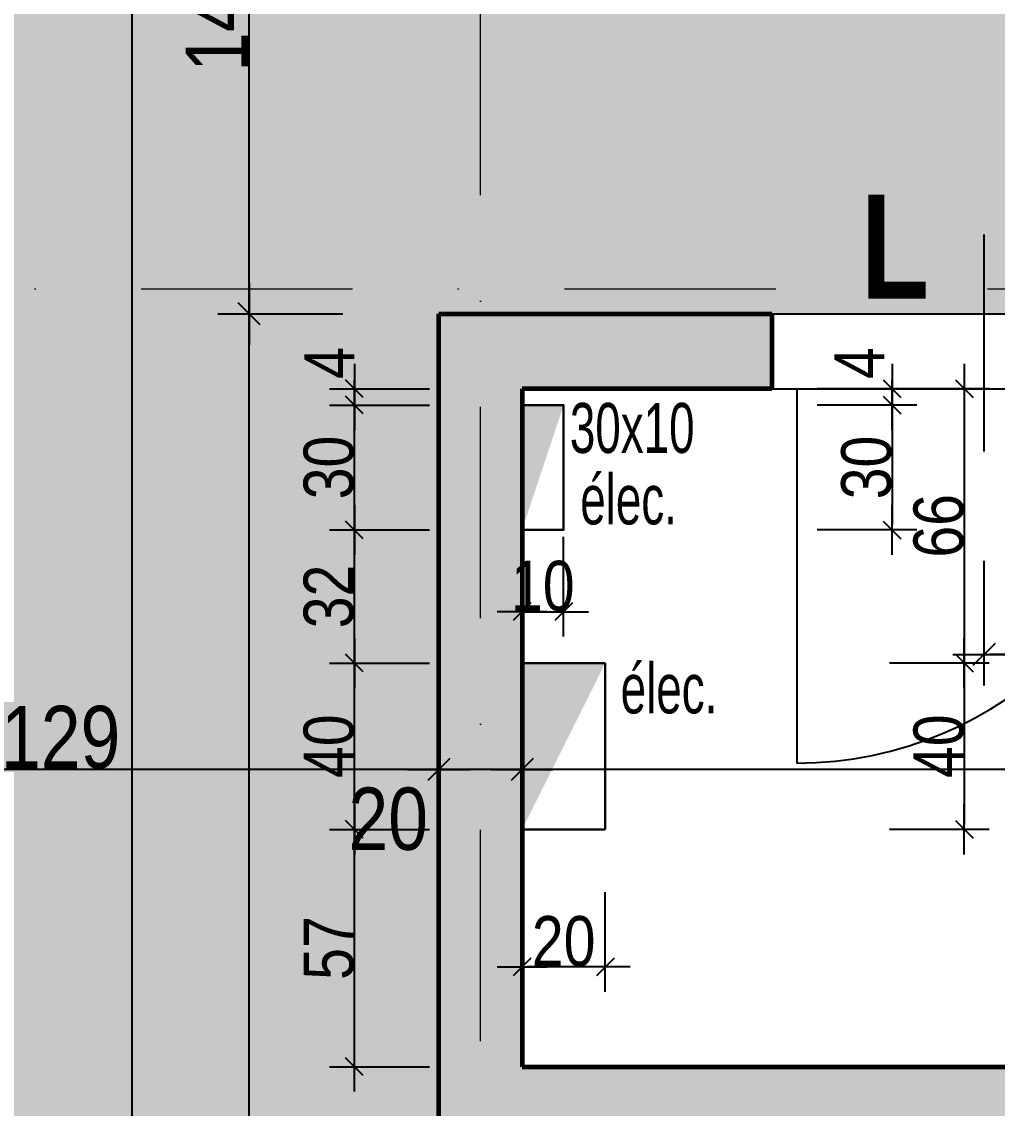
# Model space of a CAD drawing. Header units: millimetres. Extents: x 0 to 26881, y -27198 to -22998.
# Drawn here: x 20587 to 20821.4, y -24759.4 to -24498.2 of the extents above; entities that cross this region are included whole.
import ezdxf
from ezdxf.enums import TextEntityAlignment as Align

# ---------------------------------------------------------------- set-up
doc = ezdxf.new("R2010")
doc.units = ezdxf.units.MM
doc.linetypes.add('CACHEX2', pattern=[19.05, 12.7, -6.35])
doc.linetypes.add('TIRETPTX2', pattern=[50.8, 25.4, -12.7, 0, -12.7])
for name, color, linetype in [('01_cote_gen', 4, 'Continuous'), ('01_linteaux', 2, 'Continuous'), ('01_murs_sup', 2, 'CACHEX2'), ('01_poch_murs', 253, 'Continuous'), ('01_resv', 32, 'Continuous'), ('01_texte', 230, 'Continuous'), ('AA_COTES', 2, 'Continuous')]:
    doc.layers.add(name, color=color, linetype=linetype)
doc.layers.add('01_murs_coup', color=5, linetype='Continuous', lineweight=60)
doc.layers.add('01_tram_axes', color=2, linetype='TIRETPTX2', lineweight=9)
doc.styles.add('ARIAL NA', font='ARIALN.TTF')
doc.styles.add('impact', font='impact.ttf')
doc.styles.add('STYLE2', font='ARIALN.TTF')
doc.dimstyles.new('JB50', dxfattribs={"dimscale": 0.1, "dimtxt": 150, "dimasz": 15, "dimexe": 0.1, "dimexo": 0.1, "dimgap": 0.09, "dimtad": 1, "dimdec": 1, "dimdsep": 46, "dimtxsty": 'STYLE2', "dimblk1": 'BOND_G', "dimblk2": 'BOND_D', "dimsah": 1, "dimcen": 1.5, "dimdle": 0.01, "dimse1": 1, "dimse2": 1, "dimclrd": 4, "dimclre": 2, "dimclrt": 6, "dimazin": 2, "dimtfac": 2.333333, "dimtdec": 1, "dimtix": 1, "dimtmove": 2, "dimatfit": 3, "dimldrblk": 'BOND_G', "dimfxl": 1, "dimtolj": 1, "dimtzin": 0, "dimarcsym": 0})
doc.dimstyles.new('JB50res', dxfattribs={"dimscale": 0.1, "dimtxt": 120, "dimasz": 12, "dimexe": 0.1, "dimexo": 0.1, "dimgap": 0.09, "dimtad": 1, "dimdec": 1, "dimdsep": 46, "dimtxsty": 'STYLE2', "dimblk1": 'BOND_G', "dimblk2": 'BOND_D', "dimsah": 1, "dimcen": 1.5, "dimdle": 0.01, "dimse1": 1, "dimse2": 1, "dimclrd": 4, "dimclre": 2, "dimclrt": 6, "dimazin": 2, "dimtfac": 2.333333, "dimtdec": 1, "dimtix": 1, "dimtmove": 2, "dimatfit": 3, "dimldrblk": 'BOND_G', "dimfxl": 1, "dimtolj": 1, "dimtzin": 0, "dimarcsym": 0})

# ---------------------------------------------------------------- blocks, each defined once
blk = doc.blocks.new('BOND_G')
at = {"layer": 'AA_COTES', "color": 0}
for p, q in [((0, -5), (0, 15)), ((1.77, 1.77), (-1.77, -1.77)), ((5, 0), (-5, 0))]:
    blk.add_line(p, q, dxfattribs=at)
blk = doc.blocks.new('BOND_D')
at = {"layer": 'AA_COTES', "color": 0}
for p, q in [((0, 5), (0, -15)), ((-1.77, -1.77), (1.77, 1.77)), ((5, 0), (-5, 0))]:
    blk.add_line(p, q, dxfattribs=at)
blk = doc.blocks.new('*D2655')
at = {"layer": '01_cote_gen', "color": 4, "lineweight": -2, "transparency": 16777216}
blk.add_line((20930.72, -24677.93), (20708.72, -24677.93), dxfattribs=at)
at = {"layer": 'Defpoints', "color": 0, "transparency": 16777216}
for p in [(20707.22, -24677.93), (20707.22, -24713.49), (20932.22, -24713.49)]:
    blk.add_point(p, dxfattribs=at)
at = {"layer": '01_cote_gen', "color": 4, "lineweight": -2, "transparency": 16777216, "xscale": 1.5, "yscale": 1.5, "zscale": 1.5, "rotation": 180}
blk.add_blockref('BOND_D', (20707.22, -24677.93), dxfattribs=at)
at = {"layer": '01_cote_gen', "color": 4, "lineweight": -2, "transparency": 16777216, "xscale": 1.5, "yscale": 1.5, "zscale": 1.5}
blk.add_blockref('BOND_G', (20932.22, -24677.93), dxfattribs=at)
at = {"layer": '01_cote_gen', "color": 6, "transparency": 16777216, "insert": (20868.37, -24670.26), "char_height": 15, "attachment_point": 5, "style": 'STYLE2'}
blk.add_mtext('\\A1;225', dxfattribs=at)
blk = doc.blocks.new('*D2656')
at = {"layer": '01_cote_gen', "color": 4, "lineweight": -2, "transparency": 16777216}
blk.add_line((20705.72, -24677.93), (20688.72, -24677.93), dxfattribs=at)
at = {"layer": 'Defpoints', "color": 0, "transparency": 16777216}
for p in [(20687.22, -24677.93), (20687.22, -24700.62), (20707.22, -24700.62)]:
    blk.add_point(p, dxfattribs=at)
at = {"layer": '01_cote_gen', "color": 4, "lineweight": -2, "transparency": 16777216, "xscale": 1.5, "yscale": 1.5, "zscale": 1.5, "rotation": 180}
blk.add_blockref('BOND_D', (20687.22, -24677.93), dxfattribs=at)
at = {"layer": '01_cote_gen', "color": 4, "lineweight": -2, "transparency": 16777216, "xscale": 1.5, "yscale": 1.5, "zscale": 1.5}
blk.add_blockref('BOND_G', (20707.22, -24677.93), dxfattribs=at)
at = {"layer": '01_cote_gen', "color": 6, "transparency": 16777216, "insert": (20675.06, -24689.9), "char_height": 15, "attachment_point": 5, "style": 'STYLE2'}
blk.add_mtext('\\A1;20', dxfattribs=at)
blk = doc.blocks.new('*D2657')
at = {"layer": '01_cote_gen', "color": 4, "lineweight": -2, "transparency": 16777216}
blk.add_line((20685.72, -24677.93), (20559.72, -24677.93), dxfattribs=at)
at = {"layer": 'Defpoints', "color": 0, "transparency": 16777216}
for p in [(20558.22, -24647.32), (20687.22, -24647.32), (20558.22, -24677.93)]:
    blk.add_point(p, dxfattribs=at)
at = {"layer": '01_cote_gen', "color": 4, "lineweight": -2, "transparency": 16777216, "xscale": 1.5, "yscale": 1.5, "zscale": 1.5, "rotation": 180}
blk.add_blockref('BOND_D', (20558.22, -24677.93), dxfattribs=at)
at = {"layer": '01_cote_gen', "color": 4, "lineweight": -2, "transparency": 16777216, "xscale": 1.5, "yscale": 1.5, "zscale": 1.5}
blk.add_blockref('BOND_G', (20687.22, -24677.93), dxfattribs=at)
at = {"layer": '01_cote_gen', "color": 6, "transparency": 16777216, "insert": (20596.36, -24670.26), "char_height": 15, "attachment_point": 5, "style": 'STYLE2'}
blk.add_mtext('\\A1;129', dxfattribs=at)
blk = doc.blocks.new('*D2651')
at = {"layer": '01_cote_gen', "color": 4, "lineweight": -2, "ltscale": 0.1, "transparency": 16777216}
blk.add_line((20796.12, -24587.6), (20796.12, -24589.16), dxfattribs=at)
at = {"layer": 'Defpoints', "color": 0, "ltscale": 0.1, "transparency": 16777216}
for p in [(20720.53, -24586.4), (20717.21, -24590.36), (20796.12, -24590.36)]:
    blk.add_point(p, dxfattribs=at)
at = {"layer": '01_cote_gen', "color": 4, "lineweight": -2, "ltscale": 0.1, "transparency": 16777216, "xscale": 1.2, "yscale": 1.2, "zscale": 1.2}
for name, p, rotation in [('BOND_G', (20796.12, -24586.4), 90), ('BOND_D', (20796.12, -24590.36), 270)]:
    blk.add_blockref(name, p, dxfattribs=dict(at, rotation=rotation))
at = {"layer": '01_cote_gen', "color": 6, "ltscale": 0.1, "transparency": 16777216, "insert": (20788.28, -24580.25), "char_height": 12, "attachment_point": 5, "rotation": 90, "style": 'STYLE2'}
blk.add_mtext('\\A1;4', dxfattribs=at)
blk = doc.blocks.new('*D2652')
at = {"layer": '01_cote_gen', "color": 4, "lineweight": -2, "ltscale": 0.1, "transparency": 16777216}
blk.add_line((20796.12, -24591.56), (20796.12, -24619.14), dxfattribs=at)
at = {"layer": 'Defpoints', "color": 0, "ltscale": 0.1, "transparency": 16777216}
for p in [(20717.21, -24590.36), (0.48, -24620.34), (20796.12, -24620.34)]:
    blk.add_point(p, dxfattribs=at)
at = {"layer": '01_cote_gen', "color": 4, "lineweight": -2, "ltscale": 0.1, "transparency": 16777216, "xscale": 1.2, "yscale": 1.2, "zscale": 1.2}
for name, p, rotation in [('BOND_G', (20796.12, -24590.36), 90), ('BOND_D', (20796.12, -24620.34), 270)]:
    blk.add_blockref(name, p, dxfattribs=dict(at, rotation=rotation))
at = {"layer": '01_cote_gen', "color": 6, "ltscale": 0.1, "transparency": 16777216, "insert": (20789.99, -24605.35), "char_height": 12, "attachment_point": 5, "rotation": 90, "style": 'STYLE2'}
blk.add_mtext('\\A1;30', dxfattribs=at)
blk = doc.blocks.new('*D2653')
at = {"layer": '01_cote_gen', "color": 4, "lineweight": -2, "ltscale": 0.1, "transparency": 16777216}
blk.add_line((20726.02, -24725.41), (20708.42, -24725.41), dxfattribs=at)
at = {"layer": 'Defpoints', "color": 0, "ltscale": 0.1, "transparency": 16777216}
for p in [(20707.22, -24692.35), (20727.22, -24692.35), (20707.22, -24725.41)]:
    blk.add_point(p, dxfattribs=at)
at = {"layer": '01_cote_gen', "color": 4, "lineweight": -2, "ltscale": 0.1, "transparency": 16777216, "xscale": 1.2, "yscale": 1.2, "zscale": 1.2, "rotation": 180}
blk.add_blockref('BOND_D', (20707.22, -24725.41), dxfattribs=at)
at = {"layer": '01_cote_gen', "color": 4, "lineweight": -2, "ltscale": 0.1, "transparency": 16777216, "xscale": 1.2, "yscale": 1.2, "zscale": 1.2}
blk.add_blockref('BOND_G', (20727.22, -24725.41), dxfattribs=at)
at = {"layer": '01_cote_gen', "color": 6, "ltscale": 0.1, "transparency": 16777216, "insert": (20717.22, -24719.27), "char_height": 12, "attachment_point": 5, "style": 'STYLE2'}
blk.add_mtext('\\A1;20', dxfattribs=at)
blk = doc.blocks.new('*D3495')
at = {"layer": '01_cote_gen', "color": 4, "lineweight": -2, "ltscale": 0.1, "transparency": 16777216}
blk.add_line((20613.54, -25638.92), (20613.54, -24424.92), dxfattribs=at)
at = {"layer": 'Defpoints', "color": 0, "ltscale": 0.1, "transparency": 16777216}
for p in [(20613.54, -24423.42), (20641.87, -24423.42), (20621.04, -25640.42)]:
    blk.add_point(p, dxfattribs=at)
at = {"layer": '01_cote_gen', "color": 4, "lineweight": -2, "ltscale": 0.1, "transparency": 16777216, "xscale": 1.5, "yscale": 1.5, "zscale": 1.5}
for name, p, rotation in [('BOND_D', (20613.54, -24423.42), 90), ('BOND_G', (20613.54, -25640.42), 270)]:
    blk.add_blockref(name, p, dxfattribs=dict(at, rotation=rotation))
at = {"layer": '01_cote_gen', "color": 6, "ltscale": 0.1, "transparency": 16777216, "insert": (20606, -24982.86), "char_height": 15, "attachment_point": 5, "rotation": 90, "style": 'STYLE2'}
blk.add_mtext('\\A1;1217', dxfattribs=at)
blk = doc.blocks.new('*D3498')
at = {"layer": '01_cote_gen', "color": 4, "lineweight": -2, "ltscale": 0.1, "transparency": 16777216}
blk.add_line((20813.49, -24587.6), (20813.49, -24651.15), dxfattribs=at)
at = {"layer": 'Defpoints', "color": 0, "ltscale": 0.1, "transparency": 16777216}
for p in [(20754.34, -24586.4), (20727.22, -24652.35), (20813.49, -24652.35)]:
    blk.add_point(p, dxfattribs=at)
at = {"layer": '01_cote_gen', "color": 4, "lineweight": -2, "ltscale": 0.1, "transparency": 16777216, "xscale": 1.2, "yscale": 1.2, "zscale": 1.2}
for name, p, rotation in [('BOND_G', (20813.49, -24586.4), 90), ('BOND_D', (20813.49, -24652.35), 270)]:
    blk.add_blockref(name, p, dxfattribs=dict(at, rotation=rotation))
at = {"layer": '01_cote_gen', "color": 6, "ltscale": 0.1, "transparency": 16777216, "insert": (20807.36, -24619.37), "char_height": 12, "attachment_point": 5, "rotation": 90, "style": 'STYLE2'}
blk.add_mtext('\\A1;66', dxfattribs=at)
blk = doc.blocks.new('*D3499')
at = {"layer": '01_cote_gen', "color": 4, "lineweight": -2, "ltscale": 0.1, "transparency": 16777216}
blk.add_line((20813.49, -24653.55), (20813.49, -24691.15), dxfattribs=at)
at = {"layer": 'Defpoints', "color": 0, "ltscale": 0.1, "transparency": 16777216}
for p in [(20798.33, -24652.35), (20727.22, -24692.35), (20813.49, -24692.35)]:
    blk.add_point(p, dxfattribs=at)
at = {"layer": '01_cote_gen', "color": 4, "lineweight": -2, "ltscale": 0.1, "transparency": 16777216, "xscale": 1.2, "yscale": 1.2, "zscale": 1.2}
for name, p, rotation in [('BOND_G', (20813.49, -24652.35), 90), ('BOND_D', (20813.49, -24692.35), 270)]:
    blk.add_blockref(name, p, dxfattribs=dict(at, rotation=rotation))
at = {"layer": '01_cote_gen', "color": 6, "ltscale": 0.1, "transparency": 16777216, "insert": (20807.36, -24672.35), "char_height": 12, "attachment_point": 5, "rotation": 90, "style": 'STYLE2'}
blk.add_mtext('\\A1;40', dxfattribs=at)
blk = doc.blocks.new('*D3500')
at = {"layer": '01_cote_gen', "color": 4, "lineweight": -2, "ltscale": 0.1, "transparency": 16777216}
for p, q in [((20706.02, -24640.01), (20704.82, -24640.01)), ((20707.22, -24640.01), (20717.19, -24640.01)), ((20718.39, -24640.01), (20719.59, -24640.01))]:
    blk.add_line(p, q, dxfattribs=at)
at = {"layer": 'Defpoints', "color": 0, "ltscale": 0.1, "transparency": 16777216}
for p in [(20717.19, -24620.34), (20707.22, -24627.26), (20717.19, -24640.01)]:
    blk.add_point(p, dxfattribs=at)
at = {"layer": '01_cote_gen', "color": 4, "lineweight": -2, "ltscale": 0.1, "transparency": 16777216, "xscale": 1.2, "yscale": 1.2, "zscale": 1.2}
blk.add_blockref('BOND_G', (20707.22, -24640.01), dxfattribs=at)
at = {"layer": '01_cote_gen', "color": 4, "lineweight": -2, "ltscale": 0.1, "transparency": 16777216, "xscale": 1.2, "yscale": 1.2, "zscale": 1.2, "rotation": 180}
blk.add_blockref('BOND_D', (20717.19, -24640.01), dxfattribs=at)
at = {"layer": '01_cote_gen', "color": 6, "ltscale": 0.1, "transparency": 16777216, "insert": (20712.21, -24633.87), "char_height": 12, "attachment_point": 5, "style": 'STYLE2'}
blk.add_mtext('\\A1;10', dxfattribs=at)
blk = doc.blocks.new('*D3501')
at = {"layer": '01_cote_gen', "color": 4, "lineweight": -2, "ltscale": 0.1, "transparency": 16777216}
blk.add_line((20641.65, -24987.89), (20641.65, -24569.9), dxfattribs=at)
at = {"layer": 'Defpoints', "color": 0, "ltscale": 0.1, "transparency": 16777216}
for p in [(20641.65, -24568.4), (20687.22, -24568.4), (20664.15, -24989.39)]:
    blk.add_point(p, dxfattribs=at)
at = {"layer": '01_cote_gen', "color": 4, "lineweight": -2, "ltscale": 0.1, "transparency": 16777216, "xscale": 1.5, "yscale": 1.5, "zscale": 1.5}
for name, p, rotation in [('BOND_D', (20641.65, -24568.4), 90), ('BOND_G', (20641.65, -24989.39), 270)]:
    blk.add_blockref(name, p, dxfattribs=dict(at, rotation=rotation))
at = {"layer": '01_cote_gen', "color": 6, "ltscale": 0.1, "transparency": 16777216, "insert": (20634.11, -24778.89), "char_height": 15, "attachment_point": 5, "rotation": 90, "style": 'STYLE2'}
blk.add_mtext('\\A1;421', dxfattribs=at)
blk = doc.blocks.new('*D3502')
at = {"layer": '01_cote_gen', "color": 4, "lineweight": -2, "ltscale": 0.1, "transparency": 16777216}
blk.add_line((20641.65, -24566.9), (20641.65, -24424.92), dxfattribs=at)
at = {"layer": 'Defpoints', "color": 0, "ltscale": 0.1, "transparency": 16777216}
for p in [(20641.65, -24423.42), (20654.66, -24423.42), (20664.15, -24568.4)]:
    blk.add_point(p, dxfattribs=at)
at = {"layer": '01_cote_gen', "color": 4, "lineweight": -2, "ltscale": 0.1, "transparency": 16777216, "xscale": 1.5, "yscale": 1.5, "zscale": 1.5}
for name, p, rotation in [('BOND_D', (20641.65, -24423.42), 90), ('BOND_G', (20641.65, -24568.4), 270)]:
    blk.add_blockref(name, p, dxfattribs=dict(at, rotation=rotation))
at = {"layer": '01_cote_gen', "color": 6, "ltscale": 0.1, "transparency": 16777216, "insert": (20633.98, -24495.91), "char_height": 15, "attachment_point": 5, "rotation": 90, "style": 'STYLE2'}
blk.add_mtext('\\A1;145', dxfattribs=at)
blk = doc.blocks.new('*D3814')
at = {"layer": '01_cote_gen', "color": 4, "lineweight": -2, "ltscale": 0.1, "transparency": 16777216}
blk.add_line((20930.72, -24650.29), (20819.72, -24650.29), dxfattribs=at)
at = {"layer": 'Defpoints', "color": 0, "ltscale": 0.1, "transparency": 16777216}
for p in [(20932.22, -24613.45), (20818.22, -24628.57), (20818.22, -24650.29)]:
    blk.add_point(p, dxfattribs=at)
at = {"layer": '01_cote_gen', "color": 4, "lineweight": -2, "ltscale": 0.1, "transparency": 16777216, "xscale": 1.5, "yscale": 1.5, "zscale": 1.5, "rotation": 180}
blk.add_blockref('BOND_D', (20818.22, -24650.29), dxfattribs=at)
at = {"layer": '01_cote_gen', "color": 4, "lineweight": -2, "ltscale": 0.1, "transparency": 16777216, "xscale": 1.5, "yscale": 1.5, "zscale": 1.5}
blk.add_blockref('BOND_G', (20932.22, -24650.29), dxfattribs=at)
at = {"layer": '01_cote_gen', "color": 6, "ltscale": 0.1, "transparency": 16777216, "insert": (20875.22, -24642.75), "char_height": 15, "attachment_point": 5, "style": 'STYLE2'}
blk.add_mtext('\\A1;114', dxfattribs=at)
blk = doc.blocks.new('*D4189')
at = {"layer": '01_cote_gen', "color": 4, "lineweight": -2, "ltscale": 0.1, "transparency": 16777216}
blk.add_line((20666.95, -24748.2), (20666.95, -24693.55), dxfattribs=at)
at = {"layer": 'Defpoints', "color": 0, "ltscale": 0.1, "transparency": 16777216}
for p in [(20666.95, -24692.35), (20717.22, -24692.35), (20707.22, -24749.4)]:
    blk.add_point(p, dxfattribs=at)
at = {"layer": '01_cote_gen', "color": 4, "lineweight": -2, "ltscale": 0.1, "transparency": 16777216, "xscale": 1.2, "yscale": 1.2, "zscale": 1.2}
for name, p, rotation in [('BOND_D', (20666.95, -24692.35), 90), ('BOND_G', (20666.95, -24749.4), 270)]:
    blk.add_blockref(name, p, dxfattribs=dict(at, rotation=rotation))
at = {"layer": '01_cote_gen', "color": 6, "ltscale": 0.1, "transparency": 16777216, "insert": (20660.83, -24720.87), "char_height": 12, "attachment_point": 5, "rotation": 90, "style": 'STYLE2'}
blk.add_mtext('\\A1;57', dxfattribs=at)
blk = doc.blocks.new('*D4190')
at = {"layer": '01_cote_gen', "color": 4, "lineweight": -2, "ltscale": 0.1, "transparency": 16777216}
blk.add_line((20666.95, -24691.15), (20666.95, -24653.55), dxfattribs=at)
at = {"layer": 'Defpoints', "color": 0, "ltscale": 0.1, "transparency": 16777216}
for p in [(20666.95, -24652.35), (20717.22, -24652.35), (20711.54, -24692.35)]:
    blk.add_point(p, dxfattribs=at)
at = {"layer": '01_cote_gen', "color": 4, "lineweight": -2, "ltscale": 0.1, "transparency": 16777216, "xscale": 1.2, "yscale": 1.2, "zscale": 1.2}
for name, p, rotation in [('BOND_D', (20666.95, -24652.35), 90), ('BOND_G', (20666.95, -24692.35), 270)]:
    blk.add_blockref(name, p, dxfattribs=dict(at, rotation=rotation))
at = {"layer": '01_cote_gen', "color": 6, "ltscale": 0.1, "transparency": 16777216, "insert": (20660.81, -24672.35), "char_height": 12, "attachment_point": 5, "rotation": 90, "style": 'STYLE2'}
blk.add_mtext('\\A1;40', dxfattribs=at)
blk = doc.blocks.new('*D4191')
at = {"layer": '01_cote_gen', "color": 4, "lineweight": -2, "ltscale": 0.1, "transparency": 16777216}
blk.add_line((20666.95, -24651.15), (20666.95, -24621.54), dxfattribs=at)
at = {"layer": 'Defpoints', "color": 0, "ltscale": 0.1, "transparency": 16777216}
for p in [(20666.95, -24620.34), (20717.19, -24620.34), (20710.18, -24652.35)]:
    blk.add_point(p, dxfattribs=at)
at = {"layer": '01_cote_gen', "color": 4, "lineweight": -2, "ltscale": 0.1, "transparency": 16777216, "xscale": 1.2, "yscale": 1.2, "zscale": 1.2}
for name, p, rotation in [('BOND_D', (20666.95, -24620.34), 90), ('BOND_G', (20666.95, -24652.35), 270)]:
    blk.add_blockref(name, p, dxfattribs=dict(at, rotation=rotation))
at = {"layer": '01_cote_gen', "color": 6, "ltscale": 0.1, "transparency": 16777216, "insert": (20660.81, -24636.35), "char_height": 12, "attachment_point": 5, "rotation": 90, "style": 'STYLE2'}
blk.add_mtext('\\A1;32', dxfattribs=at)
blk = doc.blocks.new('*D4192')
at = {"layer": '01_cote_gen', "color": 4, "lineweight": -2, "ltscale": 0.1, "transparency": 16777216}
blk.add_line((20666.95, -24619.14), (20666.95, -24591.56), dxfattribs=at)
at = {"layer": 'Defpoints', "color": 0, "ltscale": 0.1, "transparency": 16777216}
for p in [(20666.95, -24590.36), (20712.22, -24590.36), (20712.21, -24620.34)]:
    blk.add_point(p, dxfattribs=at)
at = {"layer": '01_cote_gen', "color": 4, "lineweight": -2, "ltscale": 0.1, "transparency": 16777216, "xscale": 1.2, "yscale": 1.2, "zscale": 1.2}
for name, p, rotation in [('BOND_D', (20666.95, -24590.36), 90), ('BOND_G', (20666.95, -24620.34), 270)]:
    blk.add_blockref(name, p, dxfattribs=dict(at, rotation=rotation))
at = {"layer": '01_cote_gen', "color": 6, "ltscale": 0.1, "transparency": 16777216, "insert": (20660.81, -24605.35), "char_height": 12, "attachment_point": 5, "rotation": 90, "style": 'STYLE2'}
blk.add_mtext('\\A1;30', dxfattribs=at)
blk = doc.blocks.new('*D4193')
at = {"layer": '01_cote_gen', "color": 4, "lineweight": -2, "ltscale": 0.1, "transparency": 16777216}
blk.add_line((20666.95, -24589.16), (20666.95, -24587.6), dxfattribs=at)
at = {"layer": 'Defpoints', "color": 0, "ltscale": 0.1, "transparency": 16777216}
for p in [(20666.95, -24586.4), (20712.22, -24586.4), (20712.22, -24590.36)]:
    blk.add_point(p, dxfattribs=at)
at = {"layer": '01_cote_gen', "color": 4, "lineweight": -2, "ltscale": 0.1, "transparency": 16777216, "xscale": 1.2, "yscale": 1.2, "zscale": 1.2}
for name, p, rotation in [('BOND_D', (20666.95, -24586.4), 90), ('BOND_G', (20666.95, -24590.36), 270)]:
    blk.add_blockref(name, p, dxfattribs=dict(at, rotation=rotation))
at = {"layer": '01_cote_gen', "color": 6, "ltscale": 0.1, "transparency": 16777216, "insert": (20660.94, -24580.23), "char_height": 12, "attachment_point": 5, "rotation": 90, "style": 'STYLE2'}
blk.add_mtext('\\A1;4', dxfattribs=at)

msp = doc.modelspace()

# ---------------------------------------------------------------- hatches: boundary and pattern name
at = {"layer": '01_murs_sup', "ltscale": 0.1}
h = msp.add_hatch(dxfattribs=at)
h.set_pattern_fill('DASH', color=256, scale=2.5, angle=135)
h.set_pattern_definition([(135, (-8664.7416, 5453.817), (-11.2253202, 9e-16), [7.9375, -7.9375])])
h.paths.add_polyline_path([(20037.22, -23796.41), (19924.22, -23796.41), (19924.22, -24268.41), (19940.22, -24268.41), (19940.22, -23812.41), (20037.22, -23812.41)])
h.paths.add_polyline_path([(20337.22, -23796.41), (20237.22, -23796.41), (20237.22, -23812.41), (20337.22, -23812.41)])
h.paths.add_polyline_path([(20637.22, -23796.41), (20558.22, -23796.41), (20558.22, -23596.41), (20540.22, -23596.41), (20540.22, -23796.41), (20437.22, -23796.41), (20437.22, -23812.41), (20540.22, -23812.41), (20540.22, -24457.42), (20558.22, -24457.42), (20558.22, -24423.42), (20931.22, -24423.42), (20931.22, -24405.39), (20558.22, -24405.42), (20558.22, -23812.41), (20637.22, -23812.41)])
h.paths.add_polyline_path([(21037.22, -23796.41), (20837.22, -23796.41), (20837.22, -23812.41), (21037.22, -23812.41)])
h.paths.add_polyline_path([(21308.22, -23596.41), (21292.22, -23596.41), (21292.22, -23796.41), (21137.22, -23796.41), (21137.22, -23812.41), (21292.22, -23812.41), (21292.22, -24405.41), (21033.22, -24405.41), (21033.22, -24423.41), (21308.22, -24423.4)])
h.paths.add_polyline_path([(21536.22, -23796.41), (21310.22, -23796.41), (21310.22, -24423.41), (21575.22, -24423.41), (21575.22, -24405.41), (21326.22, -24405.41), (21326.22, -23812.41), (21536.22, -23812.41)])
h.paths.add_polyline_path([(21794.22, -23796.41), (21636.22, -23796.41), (21636.22, -23812.41), (21794.22, -23812.41)])
h.paths.add_polyline_path([(22112.22, -23796.41), (21894.22, -23796.41), (21894.22, -23812.41), (22112.22, -23812.41)])
h.paths.add_polyline_path([(22349.22, -23796.41), (22212.22, -23796.41), (22212.22, -23812.41), (22333.22, -23812.41), (22333.22, -23863.41), (22349.22, -23863.41)])
h.paths.add_polyline_path([(22349.22, -24063.41), (22333.22, -24063.41), (22333.22, -24212.41), (22349.22, -24212.41)])
h.paths.add_polyline_path([(22349.22, -24312.41), (22333.22, -24312.41), (22333.22, -24481.41), (21907.22, -24481.41), (21907.22, -24416.41), (21887.22, -24416.41), (21887.22, -24481.41), (21721.22, -24481.41), (21721.22, -24405.41), (21677.22, -24405.41), (21677.22, -24423.41), (21703.22, -24423.41), (21703.22, -24553.41), (21677.22, -24553.41), (21677.22, -24571.41), (21721.22, -24571.41), (21721.22, -24499.41), (21887.22, -24499.41), (21887.22, -24564.41), (21907.22, -24564.41), (21907.22, -24499.41), (22333.22, -24499.41), (22333.22, -24667.41), (22349.22, -24667.41)])
h.paths.add_polyline_path([(22349.22, -24767.41), (22333.22, -24767.41), (22333.22, -24863.41), (22349.22, -24863.41)])
h.paths.add_polyline_path([(21575.22, -24553.41), (21310.22, -24553.41), (21310.22, -25180.41), (21571.22, -25180.41), (21571.22, -25164.41), (21326.22, -25164.41), (21326.22, -24571.41), (21575.22, -24571.41)])
h.paths.add_polyline_path([(21308.22, -24568.4), (21069.22, -24568.4), (21069.22, -24586.4), (21292.22, -24586.4), (21292.22, -24926.4), (20952.22, -24926.4), (20952.22, -24586.4), (20967.22, -24586.4), (20967.22, -24568.4), (20869.22, -24568.4), (20869.22, -24586.4), (20932.22, -24586.4), (20932.22, -24749.4), (20707.22, -24749.4), (20707.22, -24586.4), (20767.22, -24586.4), (20767.22, -24568.4), (20687.22, -24568.4), (20687.22, -24989.39), (20913.18, -24989.39), (20913.18, -25154.39), (20688.22, -25154.39), (20688.22, -25338.39), (20706.22, -25338.39), (20706.22, -25174.39), (20933.18, -25174.39), (20933.18, -24946.4), (21292.22, -24946.4), (21292.22, -25219.41), (21308.22, -25219.41)])
h.paths.add_polyline_path([(20932.22, -24769.4), (20932.22, -24859.4), (20707.22, -24859.4), (20707.22, -24769.4)], flags=16)
h.paths.add_polyline_path([(20932.22, -24879.4), (20932.22, -24926.4), (20913.18, -24926.4), (20913.18, -24969.39), (20707.22, -24969.39), (20707.22, -24879.4)], flags=16)
h.paths.add_polyline_path([(20558.22, -24559.42), (20540.22, -24559.42), (20540.22, -24623.41), (19940.22, -24623.41), (19940.22, -24368.41), (19924.22, -24368.41), (19924.22, -24768.41), (19940.22, -24768.41), (19940.22, -24641.41), (20540.22, -24641.41), (20540.22, -25047.41), (20558.22, -25047.41)])
at = {"layer": '01_poch_murs', "ltscale": 0.1}
h = msp.add_hatch(color=256, dxfattribs=at)
h.dxf.hatch_style = 1
h.paths.add_polyline_path([(19940.22, -24168.41), (19924.22, -24168.41), (19924.22, -24268.41), (19940.22, -24268.41)])
h.paths.add_polyline_path([(19940.22, -24368.41), (19924.22, -24368.41), (19924.22, -24768.41), (19940.22, -24768.41), (19940.22, -24641.41), (20540.22, -24641.41), (20540.22, -24815.4), (20540.53, -24815.4), (20540.53, -24840.68), (20540.22, -25047.41), (20558.22, -25047.41), (20558.22, -24623.41), (20540.22, -24623.41), (19940.22, -24623.41)])
h.paths.add_polyline_path([(20558.22, -24559.42), (20540.22, -24559.42), (20540.22, -24623.41), (20558.22, -24623.41)], flags=17)
h.paths.add_polyline_path([(20767.22, -24568.4), (20687.22, -24568.4), (20687.22, -24989.39), (20913.18, -24989.39), (20913.18, -25154.39), (20688.22, -25154.39), (20688.22, -25338.39), (20706.22, -25338.39), (20706.22, -25174.39), (20933.18, -25174.39), (20933.18, -24946.4), (21292.22, -24946.4), (21292.22, -25219.41), (21308.22, -25219.41), (21308.22, -24568.4), (21069.22, -24568.4), (21069.22, -24586.4), (21292.22, -24586.4), (21292.22, -24926.4), (20952.22, -24926.4), (20952.22, -24586.4), (20967.22, -24586.4), (20967.22, -24568.4), (20869.22, -24568.4), (20869.22, -24586.4), (20932.22, -24586.4), (20932.22, -24749.4), (20707.22, -24749.4), (20707.22, -24586.4), (20767.22, -24586.4)])
h.paths.add_polyline_path([(20932.22, -24769.4), (20932.22, -24859.4), (20707.22, -24859.4), (20707.22, -24769.4)], flags=16)
h.paths.add_polyline_path([(20932.22, -24879.4), (20932.22, -24926.4), (20913.18, -24926.4), (20913.18, -24969.39), (20707.22, -24969.39), (20707.22, -24879.4)], flags=16)
h = msp.add_hatch(dxfattribs=at)
h.set_pattern_fill('SACNCR', color=256, scale=10, angle=90)
edge = h.paths.add_edge_path()
edge.add_arc((22466.29, -24503.35), 30.98, 0, 360)
edge = h.paths.add_edge_path()
edge.add_arc((20598.56, -24883.72), 30.98, 0, 360)
h.paths.add_polyline_path([(21308.22, -24423.4), (21033.22, -24423.41), (21033.22, -24423.42), (20931.22, -24423.42), (20558.22, -24423.42), (20558.22, -24457.42), (20558.22, -24559.42), (20558.22, -25047.41), (20558.22, -25149.41), (20558.22, -25640.42), (20581.22, -25640.42), (20683.22, -25640.42), (20688.22, -25640.42), (20688.22, -25440.39), (20688.22, -25338.39), (20688.22, -25154.39), (20710.18, -25154.39), (20710.18, -24989.39), (20687.22, -24989.39), (20687.22, -24568.4), (20767.22, -24568.4), (20869.22, -24568.4), (20967.22, -24568.4), (21069.22, -24568.4), (21308.22, -24568.4)])
edge = h.paths.add_edge_path()
edge.add_arc((22719, -24503.35), 30.98, 0, 360)
h.paths.add_polyline_path([(22929.22, -24446.41), (22929.22, -24388.41), (22761.22, -24388.41), (22761.22, -24423.41), (22172.22, -24423.41), (22070.22, -24423.41), (21679.22, -24423.41), (21577.22, -24423.41), (21310.22, -24423.41), (21310.22, -24553.41), (21577.22, -24553.41), (21679.22, -24553.41), (22578.22, -24553.41), (22680.22, -24553.41), (22929.22, -24553.41), (22929.22, -24548.41)])

# ---------------------------------------------------------------- linework, layer by layer
at = {"layer": '01_linteaux', "ltscale": 0.1}
for p, q in [((20818.22, -24601.51), (20818.22, -24549.37)), ((20767.22, -24568.4), (20869.22, -24568.4)), ((20767.22, -24586.4), (20869.22, -24586.4)), ((20773.22, -24586.4), (20773.22, -24676.4))]:
    msp.add_line(p, q, dxfattribs=at)
msp.add_arc((20773.22, -24586.4), 90, 270, 0, dxfattribs=at)
at = {"layer": '01_murs_coup'}
for p, q in [((20687.22, -24989.39), (20687.22, -24568.4)), ((20687.22, -24568.4), (20767.22, -24568.4)), ((20767.22, -24568.4), (20767.22, -24586.4)), ((20767.22, -24586.4), (20707.22, -24586.4)), ((20707.22, -24586.4), (20707.22, -24749.4)), ((20707.22, -24749.4), (20932.22, -24749.4))]:
    msp.add_line(p, q, dxfattribs=at)
at = {"layer": '01_murs_sup', "ltscale": 2}
for p, q in [((20687.22, -24989.39), (20687.22, -24568.4)), ((20687.22, -24568.4), (20767.22, -24568.4)), ((20767.22, -24568.4), (20767.22, -24586.4)), ((20767.22, -24586.4), (20707.22, -24586.4)), ((20707.22, -24586.4), (20707.22, -24749.4)), ((20707.22, -24749.4), (20932.22, -24749.4))]:
    msp.add_line(p, q, dxfattribs=at)
at = {"layer": '01_resv', "lineweight": 30}
for p, q in [((20707.22, -24652.35), (20727.22, -24652.35)), ((20727.22, -24692.35), (20727.22, -24652.35)), ((20707.22, -24692.35), (20727.22, -24692.35))]:
    msp.add_line(p, q, dxfattribs=at)
msp.add_lwpolyline([(20707.24, -24590.36), (20717.21, -24590.36), (20717.19, -24620.34), (20707.22, -24620.34)], close=True, dxfattribs=at)
at = {"layer": '01_resv'}
msp.add_solid([(20707.22, -24620.34), (20707.24, -24590.36), (20717.21, -24590.36)], dxfattribs=at)
at = {"layer": '01_resv', "lineweight": 30}
msp.add_solid([(20707.22, -24692.35), (20707.22, -24652.35), (20727.22, -24652.35)], dxfattribs=at)
at = {"layer": '01_tram_axes', "color": 253, "ltscale": 2}
for p, q in [((20697.22, -26573.88), (20697.22, -23114.83)), ((18988.49, -24562.41), (23635.77, -24562.41))]:
    msp.add_line(p, q, dxfattribs=at)

# ---------------------------------------------------------------- texts
at = {"layer": '01_texte', "style": 'impact'}
msp.add_text('L', height=25, dxfattribs=at).set_placement((20796.81, -24572.25), align=Align.BOTTOM_CENTER)
at = {"layer": '01_texte', "style": 'ARIAL NA', "width": 0.8}
for s, p in [('30x10', (20733.69, -24605.44)), ('élec.', (20732.82, -24622.62)), ('élec.', (20742.53, -24668.06))]:
    msp.add_text(s, height=12, dxfattribs=at).set_placement(p, align=Align.BOTTOM_CENTER)

# ---------------------------------------------------------------- dimensions: what is measured, and where the dimension line sits
at = {"layer": '01_cote_gen', "ltscale": 0.1}
for base, p1, p2, dimstyle, picture, middle in [((20613.54, -24423.42), (20621.04, -25640.42), (20641.87, -24423.42), 'JB50', '*D3495', (20606, -24982.86)), ((20666.95, -24586.4), (20712.22, -24590.36), (20712.22, -24586.4), 'JB50res', '*D4193', (20660.94, -24580.23)), ((20796.12, -24590.36), (20720.53, -24586.4), (20717.21, -24590.36), 'JB50res', '*D2651', (20788.28, -24580.25))]:
    dim = msp.add_linear_dim(base=base, p1=p1, p2=p2, angle=90, dimstyle=dimstyle, dxfattribs=at)
    dim.commit()
    dim.dimension.update_dxf_attribs({"geometry": picture, "text_midpoint": middle, "dimtype": 160})
for base, p1, p2, dimstyle, picture, middle in [((20641.65, -24423.42), (20664.15, -24568.4), (20654.66, -24423.42), 'JB50', '*D3502', (20633.98, -24495.91)), ((20641.65, -24568.4), (20664.15, -24989.39), (20687.22, -24568.4), 'JB50', '*D3501', (20634.11, -24778.89)), ((20813.4916, -24652.349), (20754.3399, -24586.3968), (20727.2197, -24652.349), 'JB50res', '*D3498', (20807.3557, -24619.3729)), ((20796.12, -24620.34), (20717.21, -24590.36), (0.48, -24620.34), 'JB50res', '*D2652', (20789.99, -24605.35)), ((20666.95, -24590.36), (20712.21, -24620.34), (20712.22, -24590.36), 'JB50res', '*D4192', (20660.81, -24605.35)), ((20666.95, -24620.34), (20710.18, -24652.35), (20717.19, -24620.34), 'JB50res', '*D4191', (20660.81, -24636.35)), ((20666.95, -24652.35), (20711.54, -24692.35), (20717.22, -24652.35), 'JB50res', '*D4190', (20660.81, -24672.35)), ((20813.49, -24692.35), (20798.33, -24652.35), (20727.22, -24692.35), 'JB50res', '*D3499', (20807.36, -24672.35)), ((20666.9452, -24692.349), (20707.2197, -24749.3968), (20717.2197, -24692.349), 'JB50res', '*D4189', (20660.8339, -24720.8729))]:
    dim = msp.add_linear_dim(base=base, p1=p1, p2=p2, angle=90, dimstyle=dimstyle, dxfattribs=at)
    dim.commit()
    dim.dimension.update_dxf_attribs({"geometry": picture, "text_midpoint": middle})
for base, p1, p2, dimstyle, picture, middle in [((20818.22, -24650.29), (20932.22, -24613.45), (20818.22, -24628.57), 'JB50', '*D3814', (20875.22, -24642.75)), ((20717.19, -24640.01), (20707.22, -24627.26), (20717.19, -24620.34), 'JB50res', '*D3500', (20712.21, -24633.87)), ((20707.22, -24725.41), (20727.22, -24692.35), (20707.22, -24692.35), 'JB50res', '*D2653', (20717.22, -24719.27))]:
    dim = msp.add_linear_dim(base=base, p1=p1, p2=p2, dimstyle=dimstyle, dxfattribs=at)
    dim.commit()
    dim.dimension.update_dxf_attribs({"geometry": picture, "text_midpoint": middle})
at = {"layer": '01_cote_gen'}
for base, p1, p2, picture, middle in [((20558.22, -24677.93), (20687.22, -24647.32), (20558.22, -24647.32), '*D2657', (20596.36, -24670.26)), ((20687.22, -24677.93), (20707.22, -24700.62), (20687.22, -24700.62), '*D2656', (20675.06, -24689.9)), ((20707.22, -24677.93), (20932.22, -24713.49), (20707.22, -24713.49), '*D2655', (20868.37, -24670.26))]:
    dim = msp.add_linear_dim(base=base, p1=p1, p2=p2, dimstyle='JB50', dxfattribs=at)
    dim.commit()
    dim.dimension.update_dxf_attribs({"geometry": picture, "text_midpoint": middle, "dimtype": 160})

doc.saveas('drawing.dxf')
